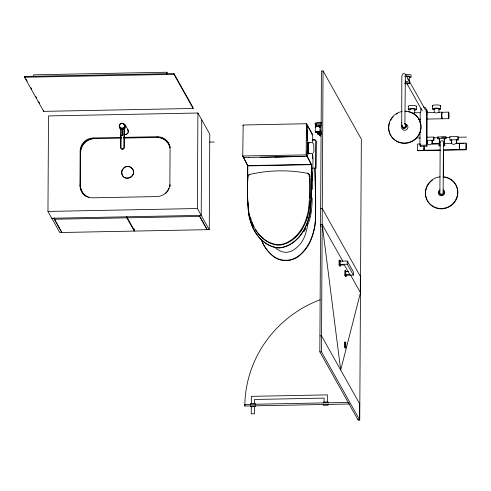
<?xml version="1.0" encoding="UTF-8"?>
<svg xmlns="http://www.w3.org/2000/svg" width="491" height="491" viewBox="0 0 491 491"><rect width="100%" height="100%" fill="white"/><g stroke="black" fill="none" stroke-linecap="round" stroke-linejoin="round"><path stroke-width="0.74" d="M307.268 134.835L307.249 130.06L307.268 146.189M307.286 140.512L307.292 134.829M320.918 133.491A1.522 1.479 -29.3 0 1 318.352 133.337L318.413 134.221M312.663 143.28L312.675 135.178M317.524 133.828C316.91 132.644 318.69 132.042 317.272 132.22M24.55 77.253L24.556 76.461L173.967 73.552L193.116 107.664L193.11 108.462L43.693 111.371L24.55 77.253L173.967 74.35L193.11 108.462M33.609 76.099L33.615 74.822L166.86 72.232L167.609 73.564M43.693 111.371L43.699 110.573M53.728 218.219L61.768 232.544L59.828 232.581L47.958 211.431L48.505 115.919L197.916 113.01L209.786 134.16L209.246 229.678L207.3 229.714L199.26 215.383M134.276 228.984L134.264 231.083L61.983 232.489L54.544 219.238L54.55 217.838M84.078 194.958A13.03 12.643 -29.3 0 1 80.34 186.021L79.959 185.34L80.156 150.958A13.03 12.643 -29.3 0 1 93.161 137.971L121.369 137.419M80.34 186.021L80.536 151.639L80.156 150.958M121.031 135.056L120.958 147.791A1.633 1.583 -29.3 0 0 121.762 149.16A1.663 1.62 -29.3 0 0 123.382 149.129A1.633 1.583 -29.3 0 0 124.205 147.73L124.309 133.116L124.818 130.631L124.051 129.262L123.947 147.269A1.633 1.583 -29.3 0 1 123.131 148.669A1.663 1.62 -29.3 0 1 121.504 148.705A1.633 1.583 -29.3 0 1 120.7 147.337L120.804 129.336L121.007 129.685M121.111 135.436L121.111 128.151L122.768 128.194L122.732 135.406L121.068 135.363L122.732 135.406M122.689 135.326L122.725 128.12L123.628 127.617A2.596 2.523 -29.3 0 0 123.775 123.873A2.596 2.523 -29.3 0 0 119.976 124.149A2.596 2.523 -29.3 0 0 120.491 127.844L121.093 128.133M134.264 231.083L126.825 217.832L126.838 216.427M166.848 74.141L166.86 72.232M173.967 74.35L173.967 73.552M209.246 229.678L197.376 208.528L197.916 113.01M201.746 119.835L201.206 215.346L51.788 218.256M349.61 403.989L244.831 406.026L244.837 404.437L348.856 402.411M247.771 177.196L247.771 165.602L243.18 156.617M250.49 405.916L250.484 406.714L255.338 406.616L255.345 405.824M250.502 404.326L250.502 403.528L255.357 403.436L255.351 404.228M251.294 406.695L251.257 413.858L254.485 413.796L254.528 406.634M251.312 403.51L251.355 396.347L327.356 394.868L327.313 402.031M254.547 403.449L254.571 399.471L324.103 398.115L324.078 402.098M315.29 132.03L315.314 127.059M316.351 131.649L316.548 131.619A2.032 0.356 -0.5 0 1 317.204 131.57L318.377 131.588A2.124 0.448 0.3 0 1 319.598 131.821L319.813 132.011A2.124 0.448 0.3 0 1 318.401 132.429L316.609 132.202L317.076 131.778M317.033 132.189L316.542 132.042L316.812 132.282M318.309 133.822L318.371 133.221M319.273 131.932L318.493 131.883M320.083 132.048L320.114 127.077M319.837 351.857L321.439 70.95L323.053 70.919L361.339 139.143L359.743 420.05L358.123 420.081L319.837 351.857L321.458 351.826L359.743 420.05M321.458 351.826L323.053 70.919M323.256 404.498L323.256 405.296L328.105 405.204L328.111 404.406M323.268 402.908L323.274 402.111L328.123 402.019L328.117 402.816M340.453 264.655L340.447 266.018L339.637 266.03L339.066 265.011L339.091 260.236L339.901 260.218L340.472 261.243M340.447 266.018L339.87 264.993L339.901 260.218M348.426 271.363L345.732 271.419L345.713 274.604L349.758 274.524L344.4 264.974L340.355 265.048L339.975 264.367L339.993 261.187L347.266 261.04L353.391 271.959L353.373 275.144L346.1 275.285M344.4 346.879L344.424 342.104L345.234 342.086L345.811 343.111L345.781 347.886L344.97 347.904L344.4 346.879L345.21 346.867L345.781 347.886M345.713 274.604L346.192 276.249L345.382 276.267L344.805 275.242L344.835 270.467L345.639 270.455L346.216 271.474M345.382 276.267L345.388 274.905M345.21 346.867L345.234 342.086M346.192 276.249L345.615 275.23L345.639 270.455M353.373 275.144L347.247 264.226L347.266 261.04M359.639 403.792L359.553 419.713L357.933 419.744M360.277 292.36L360.369 276.439M408.297 109.511L408.316 106.332M409.635 83.298L409.672 76.878M414.674 113.163L414.766 109.389M416.38 109.358L416.399 106.173M441.974 112.273C439.298 111.328 436.695 114.072 434.222 112.427L426.851 112.721L427.182 114.323L426.998 146.165L420.511 146.287L419.934 145.268L420.008 132.38M420.057 123.284L420.241 113.194A5.996 5.824 -29.3 0 0 420.762 109.831L420.861 109.137A2.743 2.664 -29.3 0 1 421.137 108.486M420.511 146.287L420.517 144.777M423.972 146.293L423.948 150.271L417.479 150.399L417.516 144.029L420.394 143.973M424.132 146.287L424.138 150.614L417.675 150.737M426.998 146.165L426.427 145.14L426.489 113.047A5.818 5.653 -29.3 0 1 426.213 109.726A2.743 2.664 -29.3 0 0 423.506 107.099M427.109 137.173L433.725 137.044L433.706 140.23L427.238 140.352L427.544 144.096L429.637 144.9L431.988 143.826L432.092 140.26M432.553 109.039L432.571 105.86M433.915 137.388L433.897 140.567L432.283 140.604L432.264 144.084L438.672 143.961M434.308 112.709L434.173 109.008M437.96 137.308L437.954 138.898L439.58 138.867L439.568 141.549M438.929 112.691L439.022 108.916M439.39 138.53L439.353 144.949L440.169 144.931M440.636 108.885L440.654 105.7M443.41 177.177L443.563 150.234L459.551 149.921M444.214 138.431L444.177 144.851L443.404 144.87M444.38 143.66L444.404 138.775L446.037 138.744L446.043 137.149L441.636 137.234M443.373 149.89L459.361 149.583L459.398 143.212L456.329 143.274L453.893 144.434L452.684 144.139L451.475 143.366L451.493 139.88M451.665 143.71L451.689 140.223L450.069 140.254M456.329 143.274L456.348 139.788M458.171 136.915L458.158 140.101L456.538 140.131L456.52 143.618L459.588 143.556M466.223 143.427L466.186 149.792L459.717 149.921M307.225 146.152L307.194 153.873M320.715 133.877L320.887 132.852M320.924 133.791L320.918 134.178L320.776 133.773M313.019 158.888L312.325 189.416M133.153 174.078L133.325 173.403M307.194 150.909L307.139 155.401M319.193 132.214L319.113 132.312A2.038 0.35 -1.4 0 1 318.579 132.429L318.573 132.38M318.518 132.091L318.941 132.005L318.469 131.809M312.472 180.271L312.62 172.231L312.503 177.914M320.918 134.178L320.924 133.57M310.103 198.26L310.14 177.957M318.186 131.791L318.598 131.754M317.959 132.736L317.929 132.68A1.559 1.51 -29.3 0 1 317.843 132.404L318.96 132.214L318.328 131.815M312.153 198.014C312.055 207.276 311.454 216.807 307.434 225.314M80.487 153.143L80.524 152.185M319.138 132.183L319.279 132.226A2.038 0.43 0.3 0 0 317.978 131.613A2.038 0.43 0.3 0 0 315.768 132.171A2.222 0.442 2.7 0 1 315.578 132.048A2.124 0.448 0.3 0 1 316.345 131.649M444.65 143.482L444.195 141.021M121.995 170.635L124.1 167.597A5.794 5.622 -29.3 0 1 129.949 166.793C142.488 174.851 119.608 185.567 122.007 170.543M309.974 201.052L309.606 206.226M317.076 132.337L317.702 132.423M319.175 132.38L319.279 132.226A2.038 0.43 0.3 0 1 315.854 132.214L315.701 132.122M310.527 207.926L311.177 191.122L311.374 164.718L306.93 156.077M318.426 132.441L318.346 132.404A1.86 0.473 1.8 0 0 318.794 132.355L319.199 132.318M316.094 132.355L316.241 132.435A2.412 0.509 0.3 0 0 320.071 132.104A2.412 0.509 0.3 0 0 316.695 131.57A2.412 0.509 0.3 0 0 316.253 132.441L316.136 132.435M317.72 132.067L317.1 132.067M316.364 131.852L316.186 131.876A1.835 0.35 -2.4 0 0 315.965 131.969A1.755 0.374 3.1 0 0 315.934 132.097A1.86 0.387 -2.6 0 1 315.965 131.969A1.737 0.393 2.9 0 1 316.192 131.858L316.793 132.153M312.927 158.82L312.675 153.315M308.974 152.916L308.747 153.579A5.573 0.644 88.9 0 1 308.575 153.204L308.575 142.703L311.803 142.458M248.716 157.445L304.616 156.353L306.85 156.218L307.096 155.352M316.56 132.054L316.302 131.981M312.724 158.673L312.509 154.585M309.097 208.11L309.275 206.736M309.514 206.926L309.158 209.731A57.048 55.379 -29.3 0 1 308.667 212.431M319.058 132.147L318.647 131.84M309.072 153.161L308.845 153.978A7.948 0.921 88.9 0 1 308.538 153.431L308.6 142.249A7.948 0.921 88.9 0 1 308.907 142.795L308.999 143.212M316.222 132.232L316.45 132.3A2.044 0.43 0.3 0 0 319.715 132.061A2.044 0.43 0.3 0 0 316.861 131.606A2.044 0.43 0.3 0 0 316.486 132.343A1.835 0.436 -2.1 0 1 316.1 132.214L316.112 132.196A1.737 0.319 2.5 0 0 316.443 132.318L316.695 132.355A1.749 0.368 0.3 0 0 319.438 132.11A1.737 0.368 -2.4 0 0 319.402 131.987L319.402 131.987A1.835 0.381 3.3 0 1 319.438 132.11A1.749 0.368 0.3 0 0 316.983 131.723A1.749 0.368 0.3 0 0 316.67 132.355M318.236 131.821L318.413 131.754M316.977 131.84L318.174 131.717M426.213 109.726L427.17 111.432L426.931 112.568M320.236 134.915L320.181 135.498M316.321 132.232L316.517 131.87M315.707 125.254L315.369 125.573M316.701 132.14L318.886 132.079M308.36 153.609L308.195 153.99A7.948 0.921 88.9 0 1 307.888 153.444L307.949 142.261A7.948 0.921 88.9 0 1 308.17 142.562M248.243 175.539C246.844 186.887 247.458 198.567 248.544 209.952A57.183 56.035 -36.8 0 0 251.048 220.078C255.087 232.421 265.109 244.543 278.919 245.248C290.911 244.119 300.48 234.508 304.997 223.81M242.855 156.224L243.462 157.421M307.188 125.641L306.255 123.726M307.127 124.99L306.427 123.892M305.304 223.166L306.599 219.845A57.048 55.379 -29.3 0 0 308.526 213.1M307.513 221.76C303.291 234.348 293.096 246.494 279.152 247.789C265.392 247.126 255.087 235.25 251.079 222.853A56.882 55.201 -29.9 0 1 248.237 209.135L247.918 202.673M320.433 134.933L320.285 135.688M439.377 141.212L439.193 143.648A5.818 5.653 -29.3 0 1 438.764 145.717L440.163 145.95M320.684 132.374L320.433 132.828M316.437 131.981L318.266 132.067M304.168 231.457L305.918 228.407M308.225 153.536L308.09 153.591A5.573 0.644 88.9 0 1 307.925 153.217L308.047 142.654M242.689 156.058L243.376 157.335M300.756 230.856L301.971 229.045M248.133 175.459L249.876 174.133M313.387 152.652L313.982 151.105L313.675 143.44M306.955 156.089L306.341 154.825M294.661 237.693L297.055 235.404M404.744 76.424L405.339 75.632L404.922 122.504M439.905 190.87L439.807 190.95A2.443 2.369 -29.3 0 0 439.789 194.326A2.443 2.369 -29.3 0 0 443.22 194.258A2.443 2.369 -29.3 0 0 443.238 190.882L443.14 190.809M123.505 128.433L122.799 128.71M123.689 128.433L122.854 128.802M318.935 132.171L316.64 132.232M249.054 174.612C268.27 170.027 288.825 169.61 308.207 173.458M311.497 164.669L247.697 165.915M420.21 112.697L414.478 112.807L412.029 113.519M318.604 132.11L318.837 131.907M316.634 132.349L316.916 132.318M318.487 132.275L318.825 132.147M439.985 176.803L435.953 177.797A16.283 15.804 -29.3 0 0 429.152 203.17A16.283 15.804 -29.3 0 0 455.538 200.181A16.283 15.804 -29.3 0 0 444.287 176.852L443.22 176.834M318.229 132.239L318.591 132.165M405.106 73.865C401.926 72.048 401.644 76.872 401.828 78.916L401.712 122.928M317.026 131.723L318.1 131.809M311.337 164.368L247.771 165.602M308.814 153.622L311.926 153.382M122.339 129.004L124.057 128.372A2.596 2.523 -29.3 0 0 123.253 124.07M122.419 129.734L124.53 128.949A3.259 3.161 -29.3 0 0 121.86 123.456M317.229 132.331L316.861 132.38M93.652 138.701L94.597 138.658M318.008 132.423L318.039 132.423A1.86 0.485 0.5 0 1 317.499 132.429L316.996 132.423A2.124 0.448 0.3 0 1 315.774 132.189M304.604 156.328L275.144 156.936M442.133 112.267L448.602 112.144M418.381 119.239L420.683 119.196M426.808 119.074L442.139 118.779M442.299 118.773L448.768 118.65M317.106 131.975L318.524 131.938M123.658 137.376L157.2 136.725A13.03 12.643 -29.3 0 1 170.064 149.209L169.868 183.591A13.03 12.643 -29.3 0 1 156.856 196.578L92.824 197.824A13.03 12.643 -29.3 0 1 79.959 185.34M317.996 133.828L317.53 133.865L317.935 134.141M318.278 133.994L317.965 134M320.776 133.945L321.096 133.939M80.536 151.639A13.03 12.643 -29.3 0 1 93.548 138.652L121.363 138.137M123.658 138.088L157.58 137.406A13.03 12.643 -29.3 0 1 170.181 147.245M312.785 139.745L314.32 139.714A1.626 1.583 -29.3 0 1 315.928 141.273L315.774 168.045L312.552 168.106M209.589 142.095L214.193 142.009M312.215 140.101L314.51 140.052A1.626 1.583 -29.3 0 1 315.247 140.211M417.939 138.045L420.21 137.996M433.854 137.732L438.402 137.646M445.227 137.511L449.774 137.425M458.109 137.259L466.45 137.099M432.074 143.746L439.193 143.605M444.435 141.586L444.472 143.568L451.475 143.366M459.754 143.55L464.063 143.47M419.934 145.268L426.427 145.14M443.398 145.882L445.018 145.624A5.996 5.824 -29.3 0 1 444.472 143.568M424.156 148.227L424.304 150.608L440.335 150.295M424.114 150.264L440.139 149.958M260.034 157.261L296.674 156.58M47.958 211.431L197.376 208.528M320.654 208.583L322.268 208.552L360.56 276.777M54.544 219.238L126.825 217.832M342.822 261.261L322.182 224.473L320.562 224.504L320.85 226.774M339.975 264.367L347.247 264.226M339.066 265.011L339.87 264.993M344.805 275.242L345.615 275.23M319.929 335.936L321.544 335.905L359.835 404.136M317.652 131.956L318.094 131.95M248.71 157.494L244.101 157.458M317.978 125.033L318.499 125.064M317.468 132.46L317.824 132.208M156.537 137.449L157.482 137.462M316.425 132.3L316.437 132.3A1.835 0.46 -1.4 0 0 316.928 132.392M317.554 132.226L317.806 133.141A1.731 1.682 -29.3 0 0 318.481 133.638A2.032 1.976 -29.3 0 0 320.052 133.607A1.712 1.663 -29.3 0 0 320.733 133.086L321.182 131.827L320.746 130.588A1.712 1.663 -29.3 0 0 320.071 130.09A2.032 1.976 -29.3 0 0 319.819 130.011M311.853 134.712L312.362 134.509M318.745 125.082L319.389 125.18A2.369 0.497 0.3 0 0 318.727 125.088A1.976 0.417 0.3 0 1 319.316 125.021M320.175 135.037L320.568 135.08M121.805 128.347L121.111 128.151M319.573 125.23L319.96 125.371M319.721 125.266L319.567 125.223A2.369 0.497 0.3 0 1 319.942 125.377M320.095 135.135L320.47 135.258M242.959 125.125L243.254 125.825M307.409 173.016L309.158 174.274M121.608 128.648L121.068 128.39A2.332 2.265 -29.3 0 1 120.295 127.507M121.658 128.734L121.124 128.476A2.332 2.265 -29.3 0 1 120.344 127.599M121.516 128.894L120.921 128.605A2.596 2.523 -29.3 0 1 119.816 126.34M121.351 129.599L120.596 129.237A3.259 3.161 -29.3 0 1 119.393 125.579M307.065 155.978L311.601 164.608L311.269 198.026L310.312 211.658A56.649 54.992 -29.2 0 1 306.439 225.111C301.793 236.441 291.906 246.844 279.176 247.98C266.631 247.421 256.627 237.319 252.171 226.167A56.649 54.986 -29.3 0 1 248.452 212.861L247.642 199.266L247.599 165.651L243.266 157.249M320.482 135.584L319.911 135.074L320.328 135.829M308.636 142.599L308.704 142.642A5.573 0.644 88.9 0 1 308.87 143.022M407.757 78.898C410.611 80.647 405.701 83.617 405.382 80.426M308.999 174.55L310.067 176.3M320.513 135.878L319.954 134.927M318.426 132.993L318.426 132.993A1.43 1.387 -29.3 0 1 318.156 132.742M306.93 124.818L308.422 127.273M318.309 133.122L318.107 132.828M320.015 135.264L320.249 135.577M320.813 134.086L320.807 134.068A7.819 1.59 3.8 0 0 320.844 134.135L320.856 134.153M306.175 154.99L306.85 156.193M255.565 229.714C261.752 239.921 275.163 248.722 286.996 242.48C296.441 237.865 302.879 228.812 306.132 219.004A57.183 56.06 -36.1 0 0 308.636 208.785C309.668 197.388 310.398 185.708 309.023 174.354M405.449 74.301L408.414 79.585M409.156 80.911L425.102 109.321M426.605 113.298L427.182 114.323M407.094 83.887L422.291 110.966M350.335 274.641L360.468 292.697L340.693 370.018L322.182 224.473M339.091 260.236L339.668 261.255M157.2 136.725L157.58 137.406M125.358 125.137L128.139 130.084M122.768 128.194L122.474 128.298M93.161 137.971L93.548 138.652M24.556 76.461L25.305 77.799M26.054 79.137L27.183 81.144M30.933 87.828L31.688 89.166M35.818 96.524L36.567 97.862M38.82 101.876L39.568 103.214M308.704 127.777L312.65 134.921M312.288 134.141L307.145 125.021L307.237 127.169M252.779 224.184L253.964 226.732M320.451 136.05L320.071 134.915M261.206 239.393L261.783 240.835M261.212 239.534L262.255 241.965A40.722 39.532 -29.3 0 0 272.726 255.903A20.849 20.241 -29.3 0 0 299.878 255.375A40.722 39.532 -29.3 0 0 310.508 241.026L311.589 238.411A61.897 60.086 -29.3 0 0 315.627 217.605L315.682 196.375L315.032 168.407L315.965 168.388L316.118 141.617A1.626 1.583 -29.3 0 0 315.461 140.34M251.766 221.57L252.521 223.534M309.698 175.563L309.962 176.429M401.699 122.75L401.822 124.094M80.309 184.524L80.334 185.481M314.841 168.063L315.486 196.032L315.437 217.261A61.897 60.086 -29.3 0 1 311.398 238.074L310.318 240.682A40.722 39.532 -29.3 0 1 299.688 255.032A20.849 20.241 -29.3 0 1 272.536 255.559A40.722 39.532 -29.3 0 1 262.065 241.621M307.243 127.12L307.262 130.084M308.821 210.154A56.238 54.593 -29.3 0 1 308.581 211.48M307.28 216.789A56.238 54.593 -29.3 0 1 306.654 218.771M310.515 207.926A56.882 55.219 -29.3 0 1 307.507 221.754M251.079 219.6A57.048 55.379 -29.3 0 1 250.478 217.599M320.531 132.773A1.559 1.51 -29.3 0 1 320.377 132.951M319.751 133.337A1.559 1.51 -29.3 0 1 318.579 133.264M318.371 133.147A1.559 1.51 -29.3 0 1 318.033 132.816M319.948 133.798A1.068 1.037 -29.3 0 1 319.623 133.804M320.555 133.804A1.363 1.32 -29.3 0 1 318.555 133.368M320.396 124.966A1.964 0.411 0.3 0 1 321.206 125.125M321.544 122.682A4.603 0.97 0.3 0 0 316.308 122.848A4.603 0.97 0.3 0 0 315.449 123.941M319.979 125.033A1.976 0.417 0.3 0 1 321.218 125.223M316.376 124.806A4.554 0.957 0.3 0 1 315.738 124.634L315.062 124.229L315.277 123.812A4.554 0.957 0.3 0 1 321.525 123.284M318.352 131.631A2.007 0.509 -1.1 0 1 318.954 131.705M315.842 131.84A2.038 0.485 2.7 0 1 316.235 131.729M315.455 127.224A2.4 0.503 0.3 0 1 317.837 126.568A2.4 0.503 0.3 0 1 319.88 127.298M315.498 126.917A2.277 0.479 0.3 0 1 317.83 126.347A2.277 0.479 0.3 0 1 319.868 126.991M318.456 133.171A1.356 1.32 -29.3 0 1 318.113 132.877M315.566 126.899A2.271 0.479 0.3 0 1 318.45 126.617A2.271 0.479 0.3 0 1 319.862 127.23M315.455 127.108A2.271 0.479 0.3 0 1 315.455 127.003A2.406 0.503 0.3 0 1 315.363 126.917M319.917 133.282A1.602 1.559 -29.3 0 1 318.671 133.306M320.304 130.735A1.356 1.313 -29.3 0 1 320.463 130.901M318.413 132.981A1.215 1.185 -29.2 0 1 318.266 132.828M319.979 126.991A2.406 0.503 0.3 0 1 319.874 127.046M315.431 126.641A2.406 0.503 0.3 0 1 315.817 126.494M316.904 126.334A2.406 0.503 0.3 0 1 320.046 126.715M307.747 223.884A51.635 50.125 -29.3 0 1 304.647 236.41A27.692 26.882 -29.3 0 1 292.611 250.49A13.03 12.649 -29.3 0 1 279.661 250.741A27.692 26.882 -29.3 0 1 274.653 247.169M404.94 111.181A16.283 15.804 -29.3 0 1 419.068 134.08A16.283 15.804 -29.3 0 1 391.615 136.762A16.283 15.804 -29.3 0 1 402.123 111.457M408.622 111.862A16.283 15.804 -29.3 0 1 420.535 131.158A16.283 15.804 -29.3 0 1 400.288 142.813A16.283 15.804 -29.3 0 1 389.553 122.836M390.664 120.264A16.283 15.804 -29.3 0 1 391.388 119.049M391.787 118.472A16.283 15.804 -29.3 0 1 393.131 116.833M396.403 114.121A16.283 15.804 -29.3 0 1 397.636 113.409M405.13 111.525A16.283 15.804 -29.3 0 1 406.536 111.567M405.848 74.509A4.069 0.853 0.3 0 1 411.274 75.485M406.879 76.056A4.069 0.853 0.3 0 1 411.071 76.639A4.069 0.853 0.3 0 1 409.604 77.627M406.413 76.43A2.43 0.509 0.3 0 1 409.236 76.627A2.43 0.509 0.3 0 1 409.12 77.247M404.823 83.231A2.43 0.509 0.3 0 1 408.598 82.918A2.43 0.509 0.3 0 1 408.438 83.783A2.43 0.509 0.3 0 1 404.799 83.366M404.768 124.346A1.626 1.583 -29.3 0 1 405.413 126.383A1.626 1.583 -29.3 0 1 403.393 127.249A1.626 1.583 -29.3 0 1 402.393 125.358M404.688 123.591A2.443 2.369 -29.3 0 1 406.321 126.684A2.443 2.369 -29.3 0 1 403.013 128.096A2.443 2.369 -29.3 0 1 401.951 124.757M404.59 123.419A2.443 2.369 -29.3 0 1 406.229 126.512A2.443 2.369 -29.3 0 1 402.915 127.924A2.443 2.369 -29.3 0 1 401.859 124.585M406.352 124.315A3.259 3.161 -29.3 0 1 406.671 129.593A3.259 3.161 -29.3 0 1 401.589 127.991M442.477 118.257A3.259 0.381 88.9 0 1 441.845 115.686A3.259 0.381 88.9 0 1 442.336 112.623M442.311 118.257A3.259 0.381 88.9 0 1 441.679 115.692A3.259 0.381 88.9 0 1 442.17 112.623M409.819 110.094A4.069 0.853 0.3 0 1 409.377 108.83A4.069 0.853 0.3 0 1 415.38 108.879A4.069 0.853 0.3 0 1 414.778 110.131M410.384 109.732A2.443 0.516 0.3 0 1 410.715 109.045A2.443 0.516 0.3 0 1 414.011 109.07A2.443 0.516 0.3 0 1 414.257 109.763M408.58 106.547A4.069 0.853 0.3 0 1 412.409 105.393A4.069 0.853 0.3 0 1 416.098 106.608M432.835 106.074A4.069 0.853 0.3 0 1 436.665 104.921A4.069 0.853 0.3 0 1 440.353 106.136M434.075 109.622A4.069 0.853 0.3 0 1 433.633 108.358A4.069 0.853 0.3 0 1 439.635 108.407A4.069 0.853 0.3 0 1 439.034 109.665M434.639 109.26A2.443 0.516 0.3 0 1 436.309 108.45A2.443 0.516 0.3 0 1 438.837 109.18M425.826 109.137A2.743 2.664 -29.3 0 1 427.17 111.432M443.146 189.814A3.259 3.161 -29.3 0 1 443.981 194.602A3.259 3.161 -29.3 0 1 439.028 194.7A3.259 3.161 -29.3 0 1 439.911 189.876M449.136 178.62A16.283 15.804 -29.3 0 1 452.395 204.618A16.283 15.804 -29.3 0 1 426.526 198.8M426.298 198.149A16.283 15.804 -29.3 0 1 426.753 187.255M427.035 186.617A16.283 15.804 -29.3 0 1 432.405 180.16M444.478 177.196A16.283 15.804 -29.3 0 1 448.51 178.331M244.831 406.026A113.986 110.647 -29.3 0 1 320.138 299.774M170.07 184.647A14.307 13.852 -30.3 0 1 169.733 186.463M169.156 188.231A14.307 13.852 -30.3 0 1 168.781 189.084M168.352 189.913A14.307 13.852 -30.3 0 1 167.873 190.717M167.339 191.478A14.307 13.852 -30.3 0 1 166.762 192.214M166.136 192.902A14.307 13.852 -30.3 0 1 165.467 193.552M157.494 137.351A14.307 13.895 -31.3 0 1 169.96 147.711M80.641 152.185A14.307 13.926 -28.2 0 1 93.64 138.585M88.859 197.529A14.307 13.883 -27.3 0 1 80.45 185.475M123.75 168.02A6.015 5.843 -29.3 0 1 133.466 171.034A6.015 5.843 -29.3 0 1 125.948 178.092A6.015 5.843 -29.3 0 1 123.37 168.382M127.869 130.219A2.958 2.872 -29.3 0 1 127.979 132.423M127.629 133.104A2.958 2.872 -29.3 0 1 126.475 134.104M125.745 134.35A2.958 2.872 -29.3 0 1 124.229 134.27M127.678 129.397A3.259 3.161 -29.3 0 1 124.125 134.546M119.779 124.831A3.259 3.161 -29.3 0 1 121.056 123.732M124.53 125.543A2.332 2.265 -29.3 0 1 123.935 128.274M123.757 124.665A2.332 2.265 -29.3 0 1 124.205 125.052M122.087 148.65A0.976 0.951 -29.3 0 1 121.897 148.491M124.481 125.451A2.332 2.265 -29.3 0 1 124.567 127.194M124.291 127.728A2.332 2.265 -29.3 0 1 123.885 128.182M85.618 196.222A13.03 12.643 -29.3 0 1 84.569 195.406M170.174 185.61A13.03 12.643 -29.3 0 1 170.082 186.273M306.421 128.894L306.108 154.904L242.75 155.991L243.168 125.009L305.605 123.744L306.341 123.922L306.421 128.894M437.769 136.964L437.763 138.56L445.846 138.401L445.853 136.811L437.769 136.964M440.182 142.365L439.899 192.632A1.626 1.583 -29.3 0 0 441.507 194.197A1.626 1.583 -29.3 0 0 443.134 192.57L443.416 142.304A1.626 1.583 -29.3 0 0 441.808 140.745A1.626 1.583 -29.3 0 0 440.182 142.365M449.897 136.731L449.879 139.917L457.962 139.757L457.98 136.572L449.897 136.731M459.564 143.212L459.527 149.577L465.996 149.454L466.027 143.084L459.564 143.212M243.511 157.408L244.095 157.507L243.499 157.396M316.038 125.168L315.854 125.211A2.369 0.497 0.3 0 1 316.443 125.107L316.038 125.168M306.807 156.169L306.194 156.248L306.826 156.193M316.928 125.052L316.683 125.076A2.369 0.497 0.3 0 1 317.438 125.039L316.928 125.052M199.591 216.414L127.31 217.82L134.749 231.071L207.03 229.665L199.591 216.414M316.437 132.392A2.124 0.448 0.3 0 0 319.801 132.097A2.124 0.448 0.3 0 0 316.824 131.625A2.124 0.448 0.3 0 0 316.437 132.392M448.363 113.212A3.259 0.381 88.9 0 0 448.67 118.583A3.259 0.381 88.9 0 0 449.026 114.397A3.259 0.381 88.9 0 0 448.363 113.212"/></g></svg>
